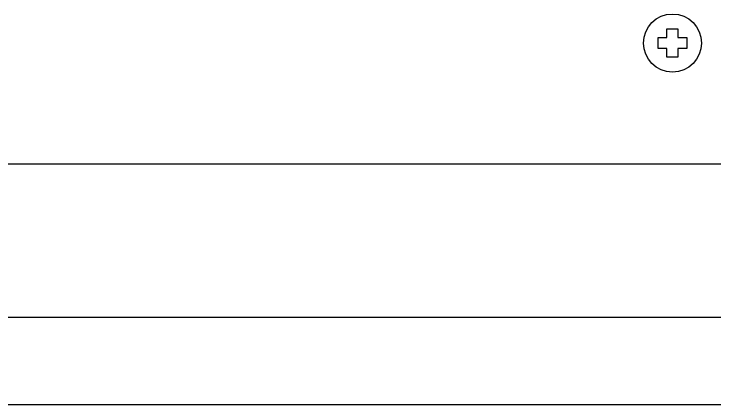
# Model space of a CAD drawing. Extents: x 1 to 47.7, y 0.2 to 35.
# Drawn here: x 20.649 to 23.846, y 1.025 to 2.81 of the extents above; entities that cross this region are included whole.
import ezdxf

# ---------------------------------------------------------------- set-up
doc = ezdxf.new("R2010")
doc.units = 0
doc.header["$MEASUREMENT"] = 0
for name, color, linetype in [('3_1__VERTICAL_RACK_MOUNT__', 7, 'CONTINUOUS'), ('3_2__VERTICAL_PANEL_MOUNT_', 7, 'CONTINUOUS'), ('8_0_____DWG', 7, 'CONTINUOUS')]:
    doc.layers.add(name, color=color, linetype=linetype)

msp = doc.modelspace()

# ---------------------------------------------------------------- linework, layer by layer
at = {"layer": '3_1__VERTICAL_RACK_MOUNT__'}
for points in [[(20.5286, 2.125), (20.7206, 2.125), (20.9145, 2.125), (21.1099, 2.125), (21.3065, 2.125), (21.7016, 2.125), (22.0967, 2.125), (22.2933, 2.125), (22.4887, 2.125), (22.6826, 2.125), (22.8746, 2.125), (22.9697, 2.125), (23.0642, 2.125), (23.158, 2.125), (23.2511, 2.125), (23.3435, 2.125), (23.435, 2.125), (23.5256, 2.125), (23.6153, 2.125), (23.7041, 2.125), (23.7918, 2.125), (23.8785, 2.125)], [(20.5314, 2.125), (20.6748, 2.125), (20.8194, 2.125), (21.1113, 2.125), (21.4058, 2.125), (21.7016, 2.125), (21.9974, 2.125), (22.2919, 2.125), (22.5838, 2.125), (22.7283, 2.125), (22.8718, 2.125), (23.0139, 2.125), (23.1546, 2.125), (23.2936, 2.125), (23.4308, 2.125), (23.5661, 2.125), (23.6993, 2.125), (23.8302, 2.125), (23.9587, 2.125)], [(23.8917, 1.425), (23.767, 1.425), (23.64, 1.425), (23.5108, 1.425), (23.3795, 1.425), (23.2463, 1.425), (23.1114, 1.425), (22.9749, 1.425), (22.837, 1.425), (22.5576, 1.425), (22.2743, 1.425), (21.9886, 1.425), (21.7016, 1.425), (21.4146, 1.425), (21.1288, 1.425), (20.8456, 1.425), (20.5661, 1.425)]]:
    msp.add_lwpolyline(points, dxfattribs=at)
at = {"layer": '3_2__VERTICAL_PANEL_MOUNT_'}
msp.add_lwpolyline([(23.9365, 1.025), (23.8317, 1.025), (23.726, 1.025), (23.6192, 1.025), (23.5114, 1.025), (23.4028, 1.025), (23.2933, 1.025), (23.183, 1.025), (23.0719, 1.025), (22.9602, 1.025), (22.8479, 1.025), (22.735, 1.025), (22.6216, 1.025), (22.3936, 1.025), (22.1641, 1.025), (21.703, 1.025), (21.2419, 1.025), (21.0125, 1.025), (20.7844, 1.025), (20.671, 1.025), (20.5581, 1.025)], dxfattribs=at)
at = {"layer": '8_0_____DWG'}
msp.add_lwpolyline([(23.6524, 2.5446), (23.6257, 2.5473), (23.6009, 2.555), (23.5784, 2.5672), (23.5588, 2.5834), (23.5426, 2.603), (23.5304, 2.6255), (23.5226, 2.6504), (23.52, 2.6771), (23.5226, 2.7038), (23.5304, 2.7286), (23.5426, 2.7511), (23.5588, 2.7707), (23.5784, 2.7869), (23.6009, 2.7991), (23.6257, 2.8069), (23.6524, 2.8095), (23.6791, 2.8069), (23.704, 2.7991), (23.7265, 2.7869), (23.7461, 2.7707), (23.7623, 2.7511), (23.7745, 2.7286), (23.7822, 2.7038), (23.7849, 2.6771), (23.7822, 2.6504), (23.7745, 2.6255), (23.7623, 2.603), (23.7461, 2.5834), (23.7265, 2.5672), (23.704, 2.555), (23.6791, 2.5473)], close=True, dxfattribs=at)
msp.add_lwpolyline([(23.6772, 2.7021), (23.7175, 2.7021), (23.7175, 2.6521), (23.6772, 2.6521), (23.6772, 2.612), (23.6273, 2.612), (23.6273, 2.6521), (23.5873, 2.6521), (23.5873, 2.7021), (23.6273, 2.7021), (23.6273, 2.7422), (23.6772, 2.7422), (23.6772, 2.7021)], dxfattribs=at)

doc.saveas('drawing.dxf')
